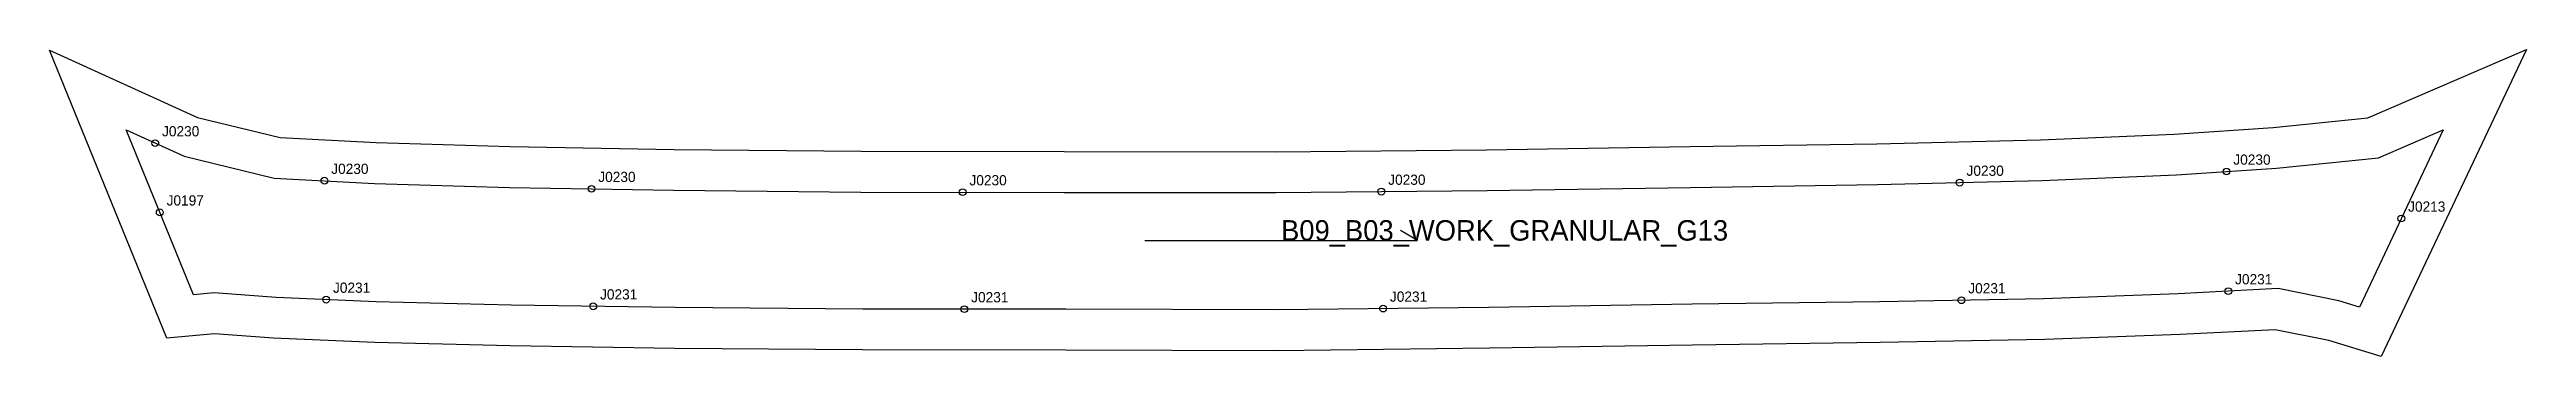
# Model space of a CAD drawing. Header units: millimetres. Extents: x -22 to 704, y -66 to 24.
import ezdxf

# ---------------------------------------------------------------- set-up
doc = ezdxf.new("R2010")
doc.units = ezdxf.units.MM
for name, color, linetype in [('CUT', 1, 'Continuous'), ('GRAIN', 3, 'Continuous'), ('LABEL', 7, 'Continuous'), ('NOTCH', 2, 'Continuous'), ('SEW', 5, 'Continuous')]:
    doc.layers.add(name, color=color, linetype=linetype)

msp = doc.modelspace()

# ---------------------------------------------------------------- linework, layer by layer
at = {"layer": 'CUT'}
msp.add_lwpolyline([(-22.49, 23.41), (20.93, 3.66), (45.16, -2.17), (73.31, -3.69), (112.64, -4.84), (160.69, -5.7), (215.54, -6.2), (275.11, -6.3), (337.05, -6.37), (398.95, -5.8), (458.51, -4.88), (513.39, -4.04), (561.37, -2.87), (600.62, -1.18), (629.61, 0.73), (657.43, 3.56), (703.91, 23.62), (661.33, -66.47), (645.99, -61.77), (630.24, -58.62), (602.31, -60.02), (562.62, -61.5), (514.33, -62.4), (459.38, -63.14), (399.76, -64.05), (337.66, -64.76), (275.58, -64.61), (215.93, -64.55), (160.89, -64.12), (112.62, -63.36), (72.92, -62.41), (43.22, -61.13), (25.92, -59.81), (11.92, -61.08), (-22.49, 23.41)], close=True, dxfattribs=at)
at = {"layer": 'GRAIN'}
for p, q in [((298.68, -32.46), (378.68, -32.46)), ((378.68, -32.46), (373.68, -29.46))]:
    msp.add_line(p, q, dxfattribs=at)
at = {"layer": 'NOTCH'}
for centre in [(8.5, -3.87), (58.12, -14.89), (537.7, -15.45), (615.94, -12.19), (136.44, -17.27), (245.29, -18.25), (368.1, -18.09), (9.84, -24.17), (667.2, -25.98), (58.63, -49.78), (136.95, -51.74), (538.21, -49.95), (616.46, -47.3), (245.79, -52.58), (368.6, -52.4)]:
    msp.add_circle(centre, 1, dxfattribs=at)
at = {"layer": 'SEW'}
msp.add_lwpolyline([(0, 0), (17.01, -7.73), (43.42, -14.09), (72.81, -15.68), (112.35, -16.84), (160.53, -17.7), (215.48, -18.2), (275.1, -18.3), (337.1, -18.37), (399.09, -17.8), (458.7, -16.88), (513.63, -16.04), (561.77, -14.86), (601.27, -13.16), (630.61, -11.23), (660.49, -8.19), (679.47, 0), (654.92, -51.96), (648.93, -50.13), (631.13, -46.56), (601.79, -48.04), (562.28, -49.5), (514.14, -50.4), (459.2, -51.14), (399.6, -52.05), (337.61, -52.76), (275.6, -52.61), (215.98, -52.55), (161.03, -52.13), (112.86, -51.36), (73.32, -50.41), (43.94, -49.15), (25.83, -47.77), (19.69, -48.33)], close=True, dxfattribs=at)

# ---------------------------------------------------------------- texts
at = {"layer": 'LABEL'}
for s, height, p in [('J0230', 3, (10.5, -1.87)), ('J0230', 3, (617.94, -10.19)), ('J0230', 3, (60.12, -12.89)), ('J0230', 3, (138.44, -15.27)), ('J0230', 3, (247.29, -16.25)), ('J0230', 3, (370.1, -16.09)), ('J0230', 3, (539.7, -13.45)), ('J0197', 3, (11.84, -22.17)), ('J0213', 3, (669.2, -23.98)), ('B09_B03_WORK_GRANULAR_G13', 6, (338.68, -32.46)), ('J0231', 3, (618.46, -45.3)), ('J0231', 3, (60.63, -47.78)), ('J0231', 3, (138.95, -49.74)), ('J0231', 3, (247.79, -50.58)), ('J0231', 3, (370.6, -50.4)), ('J0231', 3, (540.21, -47.95))]:
    msp.add_text(s, height=height, dxfattribs=at).set_placement(p)

doc.saveas('drawing.dxf')
